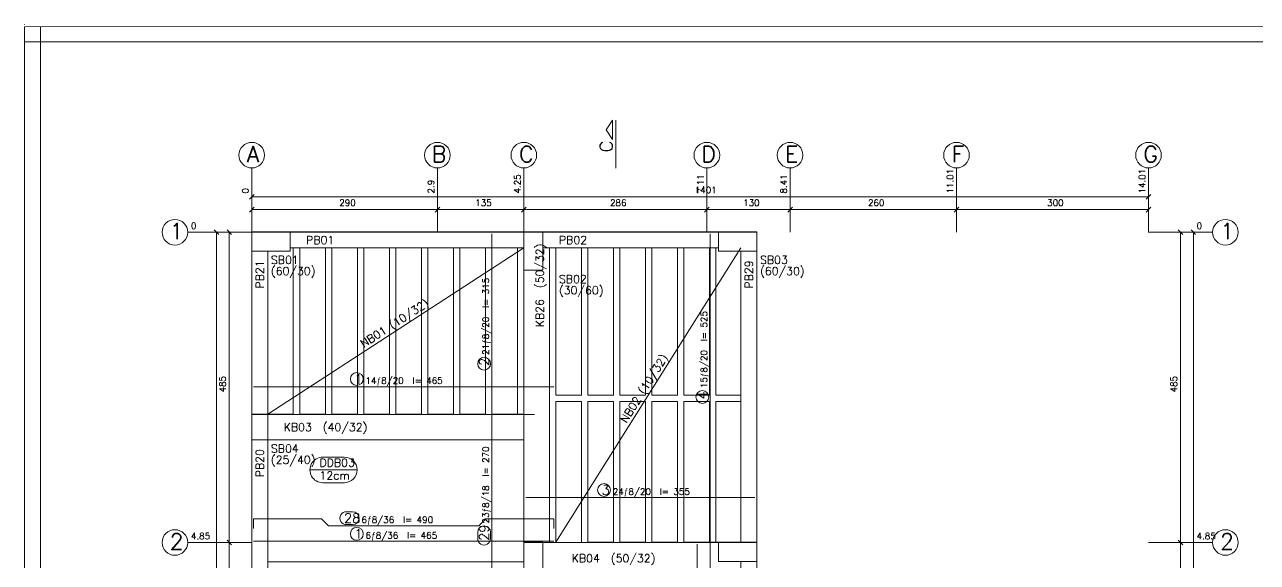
# Model space of a CAD drawing. Header units: inches. Extents: x -0.845 to -0.118, y 2.957 to 3.684.
# Drawn here: x -0.8449 to -0.4597, y 3.5161 to 3.6842 of the extents above; entities that cross this region are included whole.
import ezdxf

# ---------------------------------------------------------------- set-up
doc = ezdxf.new("R2010")
doc.units = ezdxf.units.IN
doc.header["$MEASUREMENT"] = 0
doc.linetypes.add('CENTER', pattern=[0.006500000000000001, 0.002, -0.001, 0.0005, -0.001, 0.002])
for name, color, linetype, lineweight in [('DONATI', 84, 'Continuous', 0), ('OLCU', 1, 'Continuous', 0), ('PENC2', 1, 'Continuous', 0), ('PENC3', 5, 'Continuous', 0), ('PENC4', 84, 'Continuous', 0), ('PEND2', 1, 'CENTER', 0)]:
    doc.layers.add(name, color=color, linetype=linetype, lineweight=lineweight)
doc.styles.add('RomanSTA', font='RomanSTA')

msp = doc.modelspace()

# ---------------------------------------------------------------- linework, layer by layer
at = {"layer": 'DONATI'}
for points in [[(-0.6989517185912837, 3.555020546913468), (-0.6989517185912837, 3.555020546913468), (-0.6989517185912837, 3.618820546913468), (-0.6989517185912837, 3.618820546913468)], [(-0.6307517264114131, 3.513020546913468), (-0.6307517264114131, 3.513020546913468), (-0.6307517264114131, 3.618820546913468), (-0.6307517264114131, 3.618820546913468)], [(-0.773351718865465, 3.571020546913468), (-0.773351718865465, 3.571020546913468), (-0.6795517180190791, 3.571020546913468), (-0.6795517180190791, 3.571020546913468)], [(-0.6989517185912837, 3.506920546913468), (-0.6989517185912837, 3.506920546913468), (-0.6989517185912837, 3.561820546913468), (-0.6989517185912837, 3.561820546913468)], [(-0.6883532825933207, 3.536420546913468), (-0.6883532825933207, 3.536420546913468), (-0.6167132679448832, 3.536420546913468), (-0.6167132679448832, 3.536420546913468)], [(-0.7733660537825335, 3.526720546913468), (-0.7733660537825335, 3.526720546913468), (-0.7733684454189051, 3.529720546913468), (-0.7521184433327426, 3.529720546913468), (-0.7499962795601596, 3.527520546913468), (-0.702941474698614, 3.527520546913468), (-0.7008184466586818, 3.529720546913468), (-0.6795684371219386, 3.529720546913468), (-0.6795660529361476, 3.526720546913468), (-0.6795660529361476, 3.526720546913468)], [(-0.773351718865465, 3.522720546913468), (-0.773351718865465, 3.522720546913468), (-0.6795517180190791, 3.522720546913468), (-0.6795517180190791, 3.522720546913468)], [(-0.6347517196164836, 3.451020546913468), (-0.6347517196164836, 3.451020546913468), (-0.6347517196164836, 3.521820546913468), (-0.6347517196164836, 3.521820546913468)]]:
    msp.add_lwpolyline(points, dxfattribs=at)
at = {"layer": 'OLCU', "linetype": 'Continuous'}
for p, q in [((-0.7739317093120326, 3.628920546913468), (-0.7739316720591296, 3.633420546913468)), ((-0.4937317047343959, 3.628920546913468), (-0.4937316749320735, 3.633420546913468)), ((-0.7746386725531329, 3.629620546913468), (-0.773223032437395, 3.631120546913468)), ((-0.7739317540155162, 3.624920546913468), (-0.7739317167626132, 3.629420546913468)), ((-0.7739317093120326, 3.630420546913468), (-0.4937317047343959, 3.630420546913468)), ((-0.7159317556844462, 3.624920546913468), (-0.7159317109809626, 3.629420546913468)), ((-0.6889317605720271, 3.624920546913468), (-0.6889317158685435, 3.629420546913468)), ((-0.6317317608819712, 3.624920546913468), (-0.6317317161784877, 3.629420546913468)), ((-0.60573176779611, 3.624920546913468), (-0.6057317230926265, 3.629420546913468)), ((-0.553731736920904, 3.624920546913468), (-0.5537317071185817, 3.629420546913468)), ((-0.4944386754260768, 3.629620546913468), (-0.4930230353103389, 3.631120546913468)), ((-0.4937317345367183, 3.624920546913468), (-0.4937317047343959, 3.629420546913468)), ((-0.7746387172566165, 3.625620546913468), (-0.7732230771408786, 3.627120546913468)), ((-0.7739317465649356, 3.626420546913468), (-0.715931740783285, 3.626420546913468)), ((-0.7166387114749659, 3.625620546913468), (-0.715223071359228, 3.627120546913468)), ((-0.715931740783285, 3.626420546913468), (-0.6889317456708659, 3.626420546913468)), ((-0.6896387163625468, 3.625620546913468), (-0.6882230762468089, 3.627120546913468)), ((-0.6889317456708659, 3.626420546913468), (-0.63173174598081, 3.626420546913468)), ((-0.632438716672491, 3.625620546913468), (-0.631023076556753, 3.627120546913468)), ((-0.63173174598081, 3.626420546913468), (-0.6057317528949488, 3.626420546913468)), ((-0.6064387235866298, 3.625620546913468), (-0.6050230834708918, 3.627120546913468)), ((-0.6057317528949488, 3.626420546913468), (-0.553731736920904, 3.626420546913468)), ((-0.554438707612585, 3.625620546913468), (-0.553023067496847, 3.627120546913468)), ((-0.553731736920904, 3.626420546913468), (-0.4937317345367183, 3.626420546913468)), ((-0.4944387052283992, 3.625620546913468), (-0.4930230651126613, 3.627120546913468)), ((-0.7834517184720744, 3.619320546913468), (-0.7879517201410045, 3.619320546913468)), ((-0.7842444751487483, 3.618620546913468), (-0.7856572579668273, 3.620020546913469)), ((-0.784951717786621, 3.619320546913468), (-0.784951717786621, 3.235720546913468)), ((-0.7794517178164233, 3.619320546913468), (-0.7839517194853534, 3.619320546913468)), ((-0.7802444744930972, 3.618620546913468), (-0.7816572610364665, 3.620020546913469)), ((-0.7809517208562602, 3.619320546913468), (-0.7809517208562602, 3.522320546913468)), ((-0.4822117064223994, 3.619320546913468), (-0.4867117080913295, 3.619320546913468)), ((-0.4830044481979121, 3.618620546913468), (-0.4844172570930232, 3.620020546913469)), ((-0.4837117169128169, 3.619320546913468), (-0.4837117169128169, 3.522320546913468)), ((-0.4782116983161677, 3.619320546913468), (-0.4827116999850978, 3.619320546913468)), ((-0.4790044698940028, 3.618620546913468), (-0.4804172489867915, 3.620020546913469)), ((-0.4797117088065852, 3.619320546913468), (-0.4797117088065852, 3.235720546913468)), ((-0.744376045845579, 3.531920546913468), (-0.7424260426388491, 3.531920546913468)), ((-0.7443792346940745, 3.527920546913468), (-0.7424292314873446, 3.527920546913468)), ((-0.7033399317489375, 3.523520546913468), (-0.7033399466500987, 3.525520546913469)), ((-0.699339938543867, 3.523520546913468), (-0.699339938543867, 3.525520546913469)), ((-0.7794517178164233, 3.522320546913468), (-0.7839517194853534, 3.522320546913468)), ((-0.7802444744930972, 3.521620546913468), (-0.7816572610364665, 3.523020546913468)), ((-0.7809517208562602, 3.522320546913468), (-0.7809517208562602, 3.506320546913468)), ((-0.4822117064223994, 3.522320546913468), (-0.4867117080913295, 3.522320546913468)), ((-0.4830044481979121, 3.521620546913468), (-0.4844172570930232, 3.523020546913468)), ((-0.4837117169128169, 3.522320546913468), (-0.4837117169128169, 3.506320546913468))]:
    msp.add_line(p, q, dxfattribs=at)
at = {"layer": 'PENC2', "linetype": 'Continuous'}
for p, q in [((-0.7689517188893069, 3.562420546913468), (-0.6889517132268657, 3.614420546913468)), ((-0.6789517227636088, 3.522420546913469), (-0.6211117331014384, 3.614420546913468)), ((-0.7517650548444499, 3.549020546913468), (-0.7450150523410548, 3.549020546913468)), ((-0.755765055500101, 3.545020546913468), (-0.7410150516854037, 3.545020546913468)), ((-0.7517650548444499, 3.541020546913468), (-0.7450150523410548, 3.541020546913468))]:
    msp.add_line(p, q, dxfattribs=at)
at = {"layer": 'PENC2'}
for centre in [(-0.7013367388473262, 3.578220546913468), (-0.7411140400992144, 3.573420546913468), (-0.6331367466674556, 3.567820546913469), (-0.6638715986238231, 3.538720546913468), (-0.7411140400992144, 3.525020546913468)]:
    msp.add_circle(centre, 0.002000000094994903, dxfattribs=at)
for centre, radius, start, end in [((-0.7517650548444499, 3.545020546913468), 0.004000000189989805, 90.00122447294544, 270.0036734188379), ((-0.7450150523410548, 3.545020546913468), 0.004000000189989805, 270.0036734188379, 90.00122447294544), ((-0.7443776402698268, 3.529920546913468), 0.002000000094994903, 90.00122447294544, 270.0036734188379), ((-0.7424276370630969, 3.529920546913468), 0.002000000094994903, 270.0036734188379, 90.00122447294544), ((-0.7013399425969828, 3.525520546913469), 0.002000000094994903, 0.004897891780929296, 180.0024489458925), ((-0.7013399425969828, 3.523520546913468), 0.002000000094994903, 180.0024489458925, 0.004897891780929296)]:
    msp.add_arc(centre, radius, start, end, dxfattribs=at)
at = {"layer": 'PENC3', "linetype": 'Continuous'}
for p, q in [((-0.844905403636526, 3.684220546913468), (-0.844905403636526, 3.684220546913468)), ((-0.844905403636526, 3.683520546913468), (-0.1180255302324431, 3.683765081772002)), ((-0.844905403636526, 3.681920546913468), (-0.844905403636526, 3.683520546913468)), ((-0.844905403636526, 2.957196365477363), (-0.844905403636526, 3.683520546913468)), ((-0.8399054037482848, 2.957196365477363), (-0.8399054037482847, 3.683520546913468)), ((-0.844905403636526, 3.678820546913468), (-0.844905403636526, 3.680920546913468)), ((-0.844905403636526, 3.678820546913468), (-0.8399054037482847, 3.678820546913468)), ((-0.844905403636526, 3.678820546913468), (-0.1180255302324431, 3.678820546913469)), ((-0.7609517175780047, 3.614420546913468), (-0.7609517175780047, 3.562420546913468)), ((-0.7589517209754695, 3.614420546913468), (-0.7589517209754695, 3.562420546913468)), ((-0.7509517196641673, 3.614420546913468), (-0.7509517196641673, 3.562420546913468)), ((-0.748951723061632, 3.614420546913468), (-0.748951723061632, 3.562420546913468)), ((-0.7409517217503299, 3.614420546913468), (-0.7409517217503299, 3.562420546913468)), ((-0.7389517251477946, 3.614420546913468), (-0.7389517251477946, 3.562420546913468)), ((-0.7309517238364924, 3.614420546913468), (-0.7309517238364924, 3.562420546913468)), ((-0.7289517272339572, 3.614420546913468), (-0.7289517272339572, 3.562420546913468)), ((-0.720951725922655, 3.614420546913468), (-0.720951725922655, 3.562420546913468)), ((-0.7189517293201197, 3.614420546913468), (-0.7189517293201197, 3.562420546913468)), ((-0.7109517280088176, 3.614420546913468), (-0.7109517280088176, 3.562420546913468)), ((-0.7089517239557017, 3.614420546913468), (-0.7089517239557017, 3.562420546913468)), ((-0.7009517226443995, 3.614420546913468), (-0.7009517226443995, 3.562420546913468)), ((-0.6989517185912837, 3.614420546913468), (-0.6989517185912837, 3.562420546913468)), ((-0.6909517172799815, 3.614420546913468), (-0.6909517172799815, 3.562420546913468)), ((-0.6889517132268657, 3.614420546913468), (-0.6889517132268657, 3.614420546913468)), ((-0.6809517119155635, 3.522420546913469), (-0.6809517119155635, 3.614420546913468)), ((-0.6789517227636088, 3.614420546913468), (-0.6789517227636088, 3.568420546913468)), ((-0.6789517078624476, 3.568420546913468), (-0.6789517078624476, 3.614420546913468)), ((-0.6709517065511454, 3.568420546913468), (-0.6709517065511454, 3.614420546913468)), ((-0.6689517024980296, 3.568420546913468), (-0.6689517024980296, 3.614420546913468)), ((-0.6609517011867274, 3.568420546913468), (-0.6609517011867274, 3.614420546913468)), ((-0.6589516971336116, 3.568420546913468), (-0.6589516971336116, 3.614420546913468)), ((-0.6509516958223094, 3.568420546913468), (-0.6509516958223094, 3.614420546913468)), ((-0.6489516917691935, 3.568420546913468), (-0.6489516917691935, 3.614420546913468)), ((-0.6409516904578914, 3.568420546913468), (-0.6409516904578914, 3.614420546913468)), ((-0.6389516864047755, 3.568420546913468), (-0.6389516864047755, 3.614420546913468)), ((-0.6309516850934733, 3.568420546913468), (-0.6309516850934733, 3.614420546913468)), ((-0.6289516810403575, 3.568420546913468), (-0.6289516810403575, 3.614420546913468)), ((-0.6889517132268657, 3.607420546913469), (-0.6889517132268657, 3.562420546913468)), ((-0.6789517078624476, 3.568420546913468), (-0.6789517227636088, 3.568420546913468)), ((-0.6709517065511454, 3.568420546913468), (-0.6789517078624476, 3.568420546913468)), ((-0.6609517011867274, 3.568420546913468), (-0.6689517024980296, 3.568420546913468)), ((-0.6509516958223094, 3.568420546913468), (-0.6589516971336116, 3.568420546913468)), ((-0.6409516904578914, 3.568420546913468), (-0.6489516917691935, 3.568420546913468)), ((-0.6309516850934733, 3.568420546913468), (-0.6389516864047755, 3.568420546913468)), ((-0.6211117331014384, 3.568420546913468), (-0.6289516810403575, 3.568420546913468)), ((-0.6789517078624476, 3.566420546913468), (-0.6789517227636088, 3.566420546913468)), ((-0.6789517227636088, 3.566420546913468), (-0.6789517227636088, 3.554420546913469)), ((-0.6789517078624476, 3.522420546913469), (-0.6789517078624476, 3.566420546913468)), ((-0.6709517065511454, 3.566420546913468), (-0.6789517078624476, 3.566420546913468)), ((-0.6709517065511454, 3.522420546913469), (-0.6709517065511454, 3.566420546913468)), ((-0.6689517024980296, 3.522420546913469), (-0.6689517024980296, 3.566420546913468)), ((-0.6609517011867274, 3.566420546913468), (-0.6689517024980296, 3.566420546913468)), ((-0.6609517011867274, 3.522420546913469), (-0.6609517011867274, 3.566420546913468)), ((-0.6589516971336116, 3.522420546913469), (-0.6589516971336116, 3.566420546913468)), ((-0.6509516958223094, 3.566420546913468), (-0.6589516971336116, 3.566420546913468)), ((-0.6509516958223094, 3.522420546913469), (-0.6509516958223094, 3.566420546913468)), ((-0.6489516917691935, 3.522420546913469), (-0.6489516917691935, 3.566420546913468)), ((-0.6409516904578914, 3.566420546913468), (-0.6489516917691935, 3.566420546913468)), ((-0.6409516904578914, 3.522420546913469), (-0.6409516904578914, 3.566420546913468)), ((-0.6389516864047755, 3.522420546913469), (-0.6389516864047755, 3.566420546913468)), ((-0.6309516850934733, 3.566420546913468), (-0.6389516864047755, 3.566420546913468)), ((-0.6309516850934733, 3.522420546913469), (-0.6309516850934733, 3.566420546913468)), ((-0.6289516810403575, 3.522420546913469), (-0.6289516810403575, 3.566420546913468)), ((-0.6211117331014384, 3.566420546913468), (-0.6289516810403575, 3.566420546913468)), ((-0.7689517188893069, 3.562420546913468), (-0.7609517175780047, 3.562420546913468)), ((-0.7589517209754695, 3.562420546913468), (-0.7509517196641673, 3.562420546913468)), ((-0.748951723061632, 3.562420546913468), (-0.7409517217503299, 3.562420546913468)), ((-0.7389517251477946, 3.562420546913468), (-0.7309517238364924, 3.562420546913468)), ((-0.7289517272339572, 3.562420546913468), (-0.720951725922655, 3.562420546913468)), ((-0.7189517293201197, 3.562420546913468), (-0.7109517280088176, 3.562420546913468)), ((-0.7089517239557017, 3.562420546913468), (-0.7009517226443995, 3.562420546913468)), ((-0.6989517185912837, 3.562420546913468), (-0.6909517172799815, 3.562420546913468)), ((-0.6909517172799815, 3.562420546913468), (-0.6889517132268657, 3.562420546913468)), ((-0.6789517227636088, 3.562420546913468), (-0.6789517227636088, 3.522420546913469)), ((-0.7689517188893069, 3.554420546913469), (-0.6889517132268657, 3.554420546913469)), ((-0.6889517132268657, 3.554420546913469), (-0.6889517132268657, 3.522420546913469)), ((-0.6789517227636088, 3.522420546913469), (-0.6789517078624476, 3.522420546913469)), ((-0.6609517011867274, 3.522420546913469), (-0.6689517024980296, 3.522420546913469)), ((-0.6509516958223094, 3.522420546913469), (-0.6589516971336116, 3.522420546913469)), ((-0.6409516904578914, 3.522420546913469), (-0.6489516917691935, 3.522420546913469)), ((-0.6309516850934733, 3.522420546913469), (-0.6389516864047755, 3.522420546913469)), ((-0.6309516850934733, 3.522420546913469), (-0.6281117323861827, 3.522420546913469)), ((-0.7689517188893069, 3.516320546913469), (-0.6889517132268657, 3.516320546913469))]:
    msp.add_line(p, q, dxfattribs=at)
at = {"layer": 'PENC3'}
for centre in [(-0.7739317167626132, 3.643420546913468), (-0.7159317109809626, 3.643420546913468), (-0.6889317158685435, 3.643420546913468), (-0.6317317161784877, 3.643420546913468), (-0.6057317230926265, 3.643420546913468), (-0.5537317071185817, 3.643420546913468), (-0.4937317047343959, 3.643420546913468), (-0.7979517180548419, 3.619320546913468), (-0.4697117183433284, 3.619320546913468), (-0.7979517180548419, 3.522320546913468), (-0.4697117183433284, 3.522320546913468)]:
    msp.add_circle(centre, 0.004000000189989805, dxfattribs=at)
at = {"layer": 'PENC4', "linetype": 'Continuous'}
for p, q in [((-0.6612037096248378, 3.654320546913469), (-0.6631979618297328, 3.651320546913468)), ((-0.6612037096248378, 3.654320546913469), (-0.6611922208295573, 3.648320546913468)), ((-0.6601749930606593, 3.639320546913468), (-0.6602037075982798, 3.654320546913469)), ((-0.6631979618297328, 3.651320546913468), (-0.6611922208295573, 3.648320546913468)), ((-0.7739517215715159, 3.619420546913468), (-0.7619517196045626, 3.619420546913468)), ((-0.7739517215715159, 3.619420546913468), (-0.7739517215715159, 3.613420546913468)), ((-0.7619517196045626, 3.619420546913468), (-0.6889517132268657, 3.619420546913468)), ((-0.7619517196045626, 3.619420546913468), (-0.7619517196045626, 3.613420546913468)), ((-0.6889517132268657, 3.619420546913468), (-0.6829517308698405, 3.619420546913468)), ((-0.6889517132268657, 3.619420546913468), (-0.6889517132268657, 3.607420546913469)), ((-0.6829517308698405, 3.619420546913468), (-0.6281117323861827, 3.619420546913468)), ((-0.6829517308698405, 3.619420546913468), (-0.6829517308698405, 3.607420546913469)), ((-0.6281117323861827, 3.619420546913468), (-0.6161117229686488, 3.619420546913468)), ((-0.6281117323861827, 3.619420546913468), (-0.6281117323861827, 3.613420546913468)), ((-0.6161117229686488, 3.619420546913468), (-0.6161117229686488, 3.613420546913468)), ((-0.7739517215715159, 3.613420546913468), (-0.7739517215715159, 3.562420546913468)), ((-0.7739517215715159, 3.613420546913468), (-0.7619517196045626, 3.613420546913468)), ((-0.7689517188893069, 3.613420546913468), (-0.7689517188893069, 3.562420546913468)), ((-0.7619517196045626, 3.614420546913468), (-0.6889517132268657, 3.614420546913468)), ((-0.6829517308698405, 3.614420546913468), (-0.6281117323861827, 3.614420546913468)), ((-0.6281117323861827, 3.613420546913468), (-0.6161117229686488, 3.613420546913468)), ((-0.6211117331014384, 3.613420546913468), (-0.6211117331014384, 3.522420546913469)), ((-0.6161117229686488, 3.613420546913468), (-0.6161117229686488, 3.522420546913469)), ((-0.6889517132268657, 3.607420546913469), (-0.6829517308698405, 3.607420546913469)), ((-0.7739517215715159, 3.562420546913468), (-0.7689517188893069, 3.562420546913468)), ((-0.7739517215715159, 3.562420546913468), (-0.7739517215715159, 3.554420546913469)), ((-0.7689517188893069, 3.562420546913468), (-0.7689517188893069, 3.554420546913469)), ((-0.7739517215715159, 3.554420546913469), (-0.7739517215715159, 3.512320546913468)), ((-0.7739517215715159, 3.554420546913469), (-0.7689517188893069, 3.554420546913469)), ((-0.7689517188893069, 3.554420546913469), (-0.7689517188893069, 3.512320546913468)), ((-0.6889517132268657, 3.522420546913469), (-0.6829517308698405, 3.522420546913469)), ((-0.6889517132268657, 3.522420546913469), (-0.6889517132268657, 3.506420546913469)), ((-0.6829517308698405, 3.522420546913469), (-0.6829517308698405, 3.506420546913469)), ((-0.6281117323861827, 3.522420546913469), (-0.6161117229686488, 3.522420546913469)), ((-0.6281117323861827, 3.522420546913469), (-0.6281117323861827, 3.516420546913468)), ((-0.6161117229686488, 3.522420546913469), (-0.6161117229686488, 3.516420546913468)), ((-0.6281117323861827, 3.516420546913468), (-0.6161117229686488, 3.516420546913468)), ((-0.6211117331014384, 3.516420546913468), (-0.6211117331014384, 3.460420546913468)), ((-0.6161117229686488, 3.516420546913468), (-0.6161117229686488, 3.460420546913468))]:
    msp.add_line(p, q, dxfattribs=at)
at = {"layer": 'PEND2', "linetype": 'CENTER'}
for p, q in [((-0.7739317167626132, 3.639420546913469), (-0.7739317167626132, 3.619320546913468)), ((-0.7159317109809626, 3.639420546913469), (-0.7159317109809626, 3.619320546913468)), ((-0.6889317158685435, 3.639420546913469), (-0.6889317158685435, 3.619320546913468)), ((-0.6317317161784877, 3.639420546913469), (-0.6317317161784877, 3.619320546913468)), ((-0.6057317230926265, 3.639420546913469), (-0.6057317230926265, 3.619320546913468)), ((-0.5537317071185817, 3.639420546913469), (-0.5537317071185817, 3.619320546913468)), ((-0.4937317047343959, 3.639420546913469), (-0.4937317047343959, 3.619320546913468)), ((-0.7939517211244811, 3.619320546913468), (-0.7739317167626132, 3.619320546913468)), ((-0.7739317167626132, 3.619320546913468), (-0.6889317158685435, 3.619320546913468)), ((-0.7739317167626132, 3.562320546913468), (-0.7739317167626132, 3.619320546913468)), ((-0.6889317158685435, 3.619320546913468), (-0.6161317203269709, 3.619320546913468)), ((-0.6889317158685435, 3.522320546913468), (-0.6889317158685435, 3.619320546913468)), ((-0.6161317203269709, 3.522320546913468), (-0.6161317203269709, 3.619320546913468)), ((-0.4737117264495601, 3.619320546913468), (-0.4937317047343959, 3.619320546913468)), ((-0.7739317167626132, 3.562320546913468), (-0.6855488840566386, 3.562320546913468)), ((-0.7739317167626132, 3.506320546913468), (-0.7739317167626132, 3.562320546913468)), ((-0.6889317158685435, 3.562320546913468), (-0.6889317158685435, 3.522320546913468)), ((-0.7939517211244811, 3.522320546913468), (-0.7739317167626132, 3.522320546913468)), ((-0.6889317158685435, 3.460320546913469), (-0.6889317158685435, 3.522320546913468)), ((-0.6889317158685435, 3.522320546913468), (-0.6161317203269709, 3.522320546913468)), ((-0.6161317203269709, 3.460320546913469), (-0.6161317203269709, 3.522320546913468)), ((-0.4737117264495601, 3.522320546913468), (-0.4937317047343959, 3.522320546913468))]:
    msp.add_line(p, q, dxfattribs=at)

# ---------------------------------------------------------------- texts
at = {"layer": 'DONATI', "style": 'RomanSTA'}
for s, p in [('& 2- .32- 1- 0- 0', (-0.773351718865465, 3.571020546913468)), ('& 2- .32- 1- 0- 0', (-0.6989517185912837, 3.555020546913468)), ('& 2- .32- 1- 0- 0', (-0.6883532825933207, 3.536420546913468)), ('& 1- .12- 1- 0- 0', (-0.773351718865465, 3.522720546913468))]:
    msp.add_text(s, height=9.999999747378752e-09, dxfattribs=at).set_placement(p)
at = {"layer": 'OLCU', "style": 'RomanSTA'}
for s, p in [('1401', (-0.6354953471647014, 3.631520546913468)), ('290', (-0.7465953949914683, 3.627520546913468)), ('135', (-0.7040953908191432, 3.627520546913468)), ('286', (-0.6619953934179057, 3.627520546913468)), ('130', (-0.6203954044805278, 3.627520546913468)), ('260', (-0.5813953850494136, 3.627520546913468)), ('300', (-0.5253953907714595, 3.627520546913468))]:
    msp.add_text(s, height=0.002, dxfattribs=at).set_placement(p)
for p in [(-0.7820617977605571, 3.569220546913468), (-0.4848217938171138, 3.569220546913468)]:
    msp.add_text('485', height=0.002, rotation=90.00122447294544, dxfattribs=at).set_placement(p)
at = {"layer": 'PENC2', "style": 'RomanSTA'}
for s, height, p in [('4#1/C:\\Sta4V12\\disari\\mayis06\\engin_yildiz1', 1.000000047497451e-06, (-0.844905403636526, 3.684220546913468)), ('0', 0.002, (-0.7929517190979232, 3.620320546913468)), ('0', 0.002, (-0.4787117216811885, 3.620320546913468)), ('  14ƒ8/20  l= 465', 0.002, (-0.74111523219211, 3.571920546913468)), ('  24ƒ8/20  l= 355', 0.002, (-0.6638727907167186, 3.537220546913468)), ('  6ƒ8/36  l= 490', 0.002, (-0.742378835760187, 3.528420546913468)), ('4.85', 0.002, (-0.7929517190979232, 3.523320546913468)), ('  6ƒ8/36  l= 465', 0.002, (-0.74111523219211, 3.523520546913468)), ('4.85', 0.002, (-0.4787117216811885, 3.523320546913468))]:
    msp.add_text(s, height=height, dxfattribs=at).set_placement(p)
for s, p in [('4.25', (-0.6899317178951014, 3.631420546913469)), ('7.11', (-0.6327317182050456, 3.631420546913469)), ('8.41', (-0.6067317251191844, 3.631420546913469)), ('11.01', (-0.5547317240463008, 3.631420546913469)), ('14.01', (-0.494731721662115, 3.631420546913469)), ('0', (-0.7749317187891711, 3.631420546913469)), ('2.9', (-0.7169317130075206, 3.631420546913469)), ('  21ƒ8/20  l= 315', (-0.6998367432580699, 3.578220546913468)), ('  15ƒ8/20  l= 525', (-0.6316367510781993, 3.567820546913469)), ('  23ƒ8/18  l= 270', (-0.6998367581592311, 3.525520546913469))]:
    msp.add_text(s, height=0.002, rotation=90.00122447294544, dxfattribs=at).set_placement(p)
at = {"layer": 'PENC3', "style": 'RomanSTA'}
for s, p in [('PB01', (-0.7569517169223536, 3.615620546913468)), ('PB02', (-0.6779517207370509, 3.615620546913468)), ('SB01', (-0.767951716862749, 3.609420546913468)), ('SB03', (-0.6151117209420909, 3.609420546913468)), ('(60/30)', (-0.767951716862749, 3.605920546913469)), ('SB02', (-0.6779517207370509, 3.603420546913468)), ('(60/30)', (-0.6151117209420909, 3.605920546913469)), ('(30/60)', (-0.6779517207370509, 3.599920546913468)), ('KB03  (40/32)', (-0.7639517162070979, 3.557120546913469)), ('SB04', (-0.767951716862749, 3.550420546913468)), ('(25/40)', (-0.767951716862749, 3.546920546913468)), ('DDB03', (-0.7527650568710078, 3.546020546913468)), ('12cm', (-0.7527650568710078, 3.542020546913468)), ('KB04  (50/32)', (-0.6739517126308192, 3.516120546913468))]:
    msp.add_text(s, height=0.0025, dxfattribs=at).set_placement(p)
for s, rotation, p in [('KB26  (50/32)', 90.00122447294544, (-0.6827001396642436, 3.589620546913468)), ('PB21', 90.00122447294544, (-0.7702009726391543, 3.601720546913469)), ('PB29', 90.00122447294544, (-0.6173609767184962, 3.601720546913469)), ('NB01 (10/32)', 33.02434456218636, (-0.7389295224176158, 3.583120546913468)), ('NB02 (10/32)', 57.84344214595546, (-0.6568662945256938, 3.559420546913469)), ('PB20', 90.00122447294544, (-0.7702009726391543, 3.542720546913468))]:
    msp.add_text(s, height=0.0025, rotation=rotation, dxfattribs=at).set_placement(p)
at = {"layer": 'PENC4', "style": 'RomanSTA'}
for s, height, p in [('A', 0.005, (-0.7754733834491481, 3.641220546913468)), ('B', 0.005, (-0.7176579061971415, 3.641220546913468)), ('C', 0.005, (-0.6903698120342006, 3.641220546913468)), ('D', 0.005, (-0.6334579113946666, 3.641220546913468)), ('E', 0.005, (-0.6072733823285807, 3.641220546913468)), ('F', 0.005, (-0.5551662419067134, 3.641220546913468)), ('G', 0.005, (-0.4953090820537318, 3.641220546913468)), ('1', 0.005, (-0.7995648134575595, 3.617120546913468)), ('1', 0.005, (-0.4713247988448848, 3.617120546913468)), ('1', 0.003, (-0.7418652299867381, 3.571920546913468)), ('3', 0.003, (-0.6646227959619273, 3.537220546913468)), ('28', 0.003, (-0.7451288301573504, 3.528420546913468)), ('2', 0.005, (-0.7995731469319571, 3.520120546913468)), ('1', 0.003, (-0.7418652299867381, 3.523520546913468)), ('2', 0.005, (-0.4713331434951533, 3.520120546913468))]:
    msp.add_text(s, height=height, dxfattribs=at).set_placement(p)
for s, height, p in [('C', 0.004, (-0.6611845616327037, 3.644320546913468)), ('2', 0.003, (-0.6998379353509654, 3.577520546913468)), ('4', 0.003, (-0.6316379431710948, 3.567020546913469)), ('29', 0.003, (-0.6998411391006221, 3.522820546913469))]:
    msp.add_text(s, height=height, rotation=90.00122447294544, dxfattribs=at).set_placement(p)

doc.saveas('drawing.dxf')
